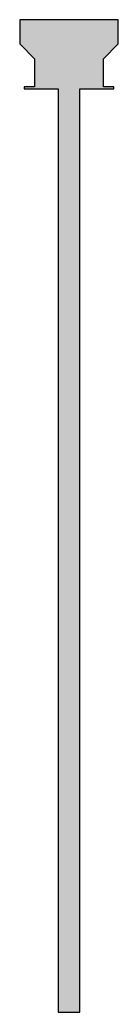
# Model space of a CAD drawing. Header units: metres. Extents: x -51 to 50, y 0 to 1025.
import ezdxf

# ---------------------------------------------------------------- set-up
doc = ezdxf.new("R2010")
doc.units = ezdxf.units.M

# ---------------------------------------------------------------- blocks, each defined once
blk = doc.blocks.new('DI_PL_SOLT_101')
at = {"layer": 'MONTANTE', "linetype": 'ByBlock'}
h = blk.add_hatch(color=256, dxfattribs=at)
h.dxf.hatch_style = 1
h.paths.add_polyline_path([(35.9, 985), (49, 998.6), (50.5, 1000.1), (50.5, 1025), (-50.5, 1025), (-50.5, 1000.1), (-35.5, 984.6), (-35.5, 955.8), (-46.1, 955.8), (-46.1, 953.9), (-11, 953.9), (-11, 0), (11, 0), (11, 953.9), (46.1, 953.9), (46.1, 955.8), (35.5, 955.8), (35.5, 984.6)])
at = {"layer": 'MONTANTE', "lineweight": -2, "ltscale": 2}
blk.add_lwpolyline([(-46.1, 955.8), (-46.1, 953.9), (-11, 953.9), (-11, 0), (11, 0), (11, 953.9), (46.1, 953.9), (46.1, 955.8), (35.5, 955.8), (35.5, 984.6), (50.5, 1000.1), (50.5, 1025), (-50.5, 1025), (-50.5, 1000.1), (-35.5, 984.6), (-35.5, 955.8)], close=True, dxfattribs=at)

msp = doc.modelspace()

# ---------------------------------------------------------------- block references
msp.add_blockref('DI_PL_SOLT_101', (0, 0))

doc.saveas('drawing.dxf')
